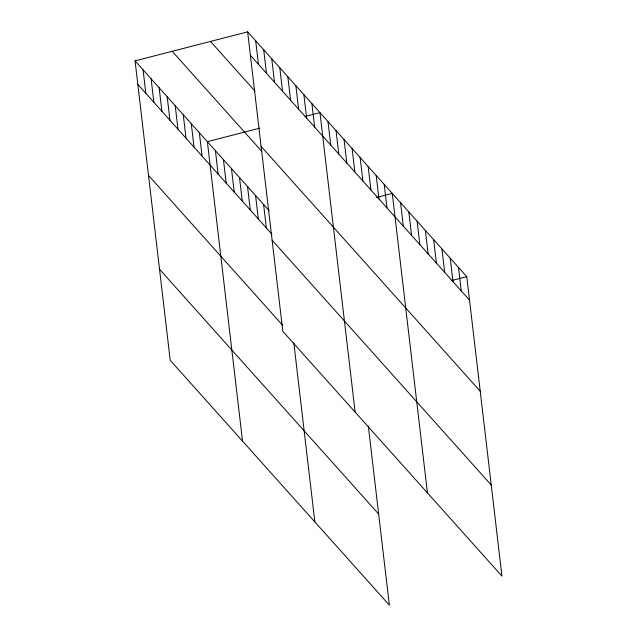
<?xml version="1.0" encoding="UTF-8"?>
<svg xmlns="http://www.w3.org/2000/svg" width="637" height="637" viewBox="0 0 637 637"><rect width="100%" height="100%" fill="white"/><g stroke="black" fill="none" stroke-linecap="round" stroke-linejoin="round"><path stroke-width="0.96" d="M368.321 426.097L389.358 605.15L170.23 360.343L135.052 60.873L247.642 31.85L466.77 276.657L501.948 576.127L282.82 331.32L247.642 31.85M259.832 128.133L207.359 141.661L242.546 441.13M305.091 116.467L319.957 112.638L355.135 412.107M376.475 197.494L392.265 193.425L427.443 492.887M451.904 280.487L466.77 276.657M250.405 55.323L469.525 300.131M210.489 41.429L254.991 91.147M261.098 146.399L480.226 391.206M172.205 51.294L261.823 151.415M135.052 60.873L269.164 210.712M137.807 84.347L271.927 234.185M272.126 240.237L491.246 485.044M148.509 175.422L282.621 325.26M159.529 269.26L378.657 514.075M458.489 267.413L461.252 290.878M450.216 258.16L452.971 281.634M441.935 248.916L444.69 272.389M433.654 239.663L436.417 263.137M425.381 230.419L428.136 253.892M417.1 221.166L419.855 244.64M408.827 211.922L411.582 235.395M400.546 202.67L403.301 226.143M384.23 184.451L386.993 207.917M376.196 175.47L378.951 198.943M368.162 166.496L370.917 189.969M360.128 157.522L362.883 180.988M352.094 148.54L354.849 172.014M344.06 139.567L346.815 163.04M336.025 130.593L338.78 154.058M327.991 121.611L330.746 145.085M311.923 103.664L314.678 127.129M303.889 94.682L306.644 118.156M295.855 85.708L298.61 109.182M287.82 76.735L290.576 100.2M279.786 67.753L282.541 91.226M271.752 58.779L274.507 82.253M263.71 49.805L266.473 73.271M293.816 342.865L314.853 521.918M255.676 40.824L258.439 64.297M263.607 204.493L266.362 227.966M255.572 195.519L258.327 218.993M247.538 186.545L250.293 210.011M239.504 177.564L242.259 201.037M231.47 168.59L234.225 192.063M223.436 159.616L226.191 183.082M215.394 150.635L218.157 174.108M199.325 132.687L202.088 156.153M191.291 123.705L194.054 147.179M183.257 114.732L186.02 138.205M175.223 105.758L177.978 129.223M167.189 96.776L169.944 120.25M159.154 87.802L161.909 111.276M151.12 78.829L153.875 102.294M143.086 69.847L145.841 93.321"/></g></svg>
